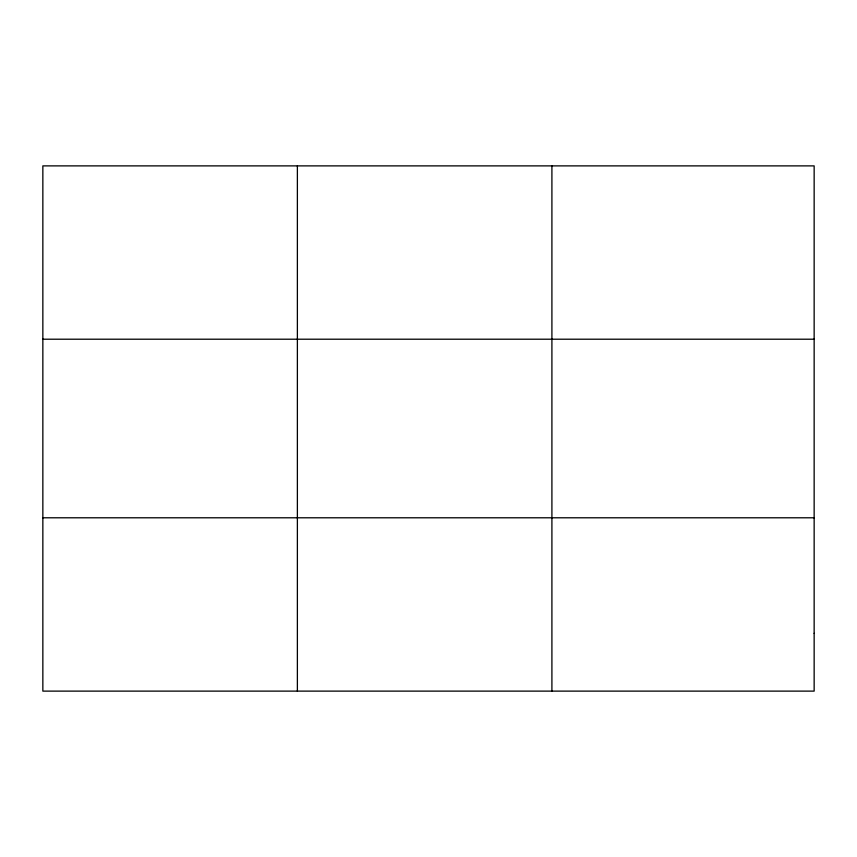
<?xml version="1.0" encoding="UTF-8"?>
<svg xmlns="http://www.w3.org/2000/svg" width="857" height="857" viewBox="0 0 857 857"><rect width="100%" height="100%" fill="white"/><g stroke="black" fill="none" stroke-linecap="round" stroke-linejoin="round"><path stroke-width="1.29" d="M297.379 691.117L297.379 165.883M551.908 691.117L551.908 165.883M42.85 339.211L814.15 339.211M42.85 517.789L814.15 517.789M814.15 633.344L814.15 691.117L42.85 691.117L42.85 165.883L814.15 165.883L814.15 633.344"/></g></svg>
